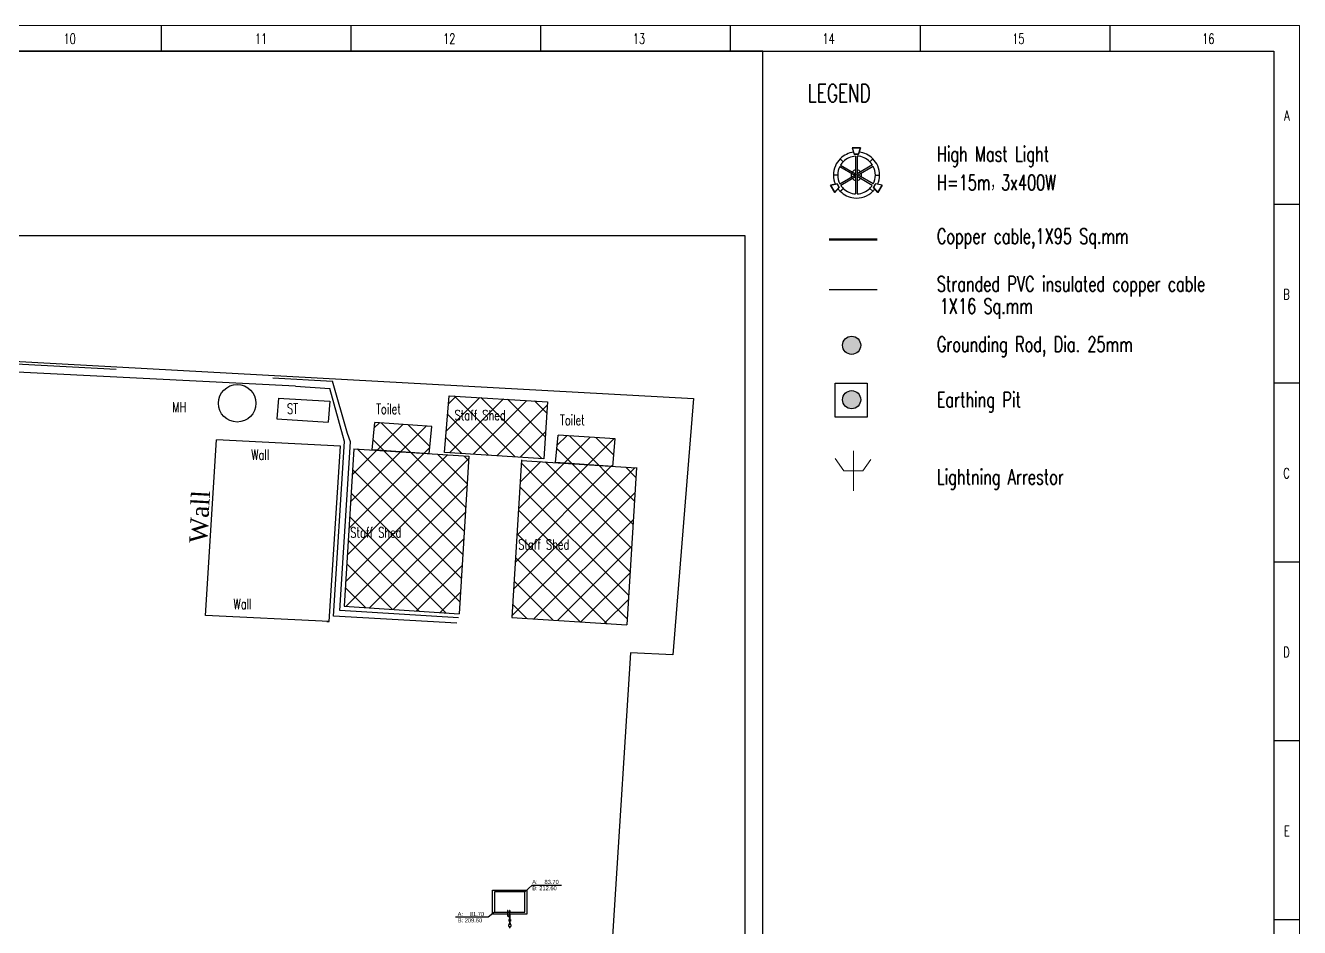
# Model space of a CAD drawing. Header units: inches. Extents: x 517790 to 538444, y 301815 to 302461.
# Drawn here: x 517968.2 to 518097.1, y 302370 to 302461.4 of the extents above; entities that cross this region are included whole.
import ezdxf
from ezdxf.enums import TextEntityAlignment as Align

# ---------------------------------------------------------------- set-up
doc = ezdxf.new("R2010")
doc.units = ezdxf.units.IN
doc.header["$MEASUREMENT"] = 0
doc.linetypes.add('DASHED2', pattern=[9.525, 6.35, -3.175])
for name, color, linetype in [('ELECTRICAL', 2, 'Continuous'), ('TEG BORDER', 7, 'Continuous'), ('图框层', 3, 'Continuous'), ('电气-接地设计-接地线', 3, '接地线'), ('电气设备层', 1, 'Continuous'), ('电缆敷设层', 1, 'Continuous'), ('硅胶总平面地图', 9, 'Continuous'), ('硅胶总平面底图 工艺装置区', 253, 'Continuous'), ('硅胶总平面底图0804', 253, 'Continuous')]:
    doc.layers.add(name, color=color, linetype=linetype)
doc.styles.add('EESLTYPE', font='TXT.shx')
doc.styles.add('HZTXT', font='simplexs.shx', dxfattribs={"width": 0.7, "bigfont": 'hztxt.shx'})
doc.styles.add('HZTXTS', font='SIMPLEXS.shx', dxfattribs={"width": 0.7, "height": 800, "bigfont": 'HZTXT.shx'})
doc.styles.get("Standard").update_dxf_attribs({"font": 'arial.ttf'})
doc.styles.add('TEG BORDER', font='txt_qlt.shx', dxfattribs={"width": 0.7, "bigfont": 'hztxt.shx'})
doc.styles.add('TR', font='times.ttf')
doc.linetypes.add('接地线', pattern='A,500,["/",EESLTYPE,S=200,R=0,X=0,Y=-100],-200,60,-200', length=960)
doc.linetypes.add('组180_接地线', pattern='A,500,["/",EESLTYPE,S=200,R=-180,X=0,Y=100],-200,60,-200', length=960)

# ---------------------------------------------------------------- blocks, each defined once
blk = doc.blocks.new('gaogandeng')
at = {"layer": '电气设备层', "color": 1, "linetype": 'Continuous', "lineweight": -3}
for p, q in [((2543786, 1345030), (2543447, 1345370)), ((2543786, 1345030), (2543447, 1345370)), ((2545775, 1346602), (2544815, 1346602)), ((2544815, 1346602), (2545775, 1346602)), ((2544815, 1346602), (2545055, 1345882)), ((2544815, 1346602), (2545055, 1345882)), ((2545775, 1346602), (2544815, 1346602)), ((2544815, 1346602), (2545775, 1346602)), ((2544815, 1346602), (2545055, 1345882)), ((2544815, 1346602), (2545055, 1345882)), ((2545055, 1345882), (2545535, 1345882)), ((2545535, 1345882), (2545055, 1345882)), ((2545055, 1345882), (2545535, 1345882)), ((2545535, 1345882), (2545055, 1345882)), ((2545200, 1345660), (2545200, 1343651)), ((2545392, 1345662), (2545392, 1343651)), ((2545535, 1345882), (2545775, 1346602)), ((2545775, 1346602), (2545535, 1345882)), ((2545535, 1345882), (2545775, 1346602)), ((2545775, 1346602), (2545535, 1345882)), ((2547011, 1345200), (2546841, 1345030)), ((2547011, 1345200), (2546841, 1345030)), ((2547180, 1345370), (2547011, 1345200)), ((2547180, 1345370), (2547011, 1345200)), ((2543385, 1344477), (2545104, 1343485)), ((2543480, 1344644), (2545200, 1343651)), ((2547138, 1344659), (2545392, 1343651)), ((2547234, 1344492), (2545488, 1343485)), ((2543082, 1342486), (2542338, 1342334)), ((2542338, 1342334), (2543082, 1342486)), ((2543082, 1342486), (2542338, 1342334)), ((2542338, 1342334), (2543082, 1342486)), ((2542338, 1342334), (2542818, 1341503)), ((2542818, 1341503), (2542338, 1342334)), ((2542338, 1342334), (2542818, 1341503)), ((2542818, 1341503), (2542338, 1342334)), ((2543154, 1343503), (2542674, 1343503)), ((2543154, 1343503), (2542674, 1343503)), ((2543322, 1342071), (2543082, 1342486)), ((2543082, 1342486), (2543322, 1342071)), ((2543322, 1342071), (2543082, 1342486)), ((2543082, 1342486), (2543322, 1342071)), ((2543400, 1342501), (2545104, 1343485)), ((2543497, 1342335), (2545200, 1343318)), ((2545200, 1343318), (2545200, 1341346)), ((2547121, 1342320), (2545392, 1343318)), ((2545392, 1343318), (2545392, 1341344)), ((2547219, 1342485), (2545488, 1343485)), ((2547498, 1342485), (2547258, 1342069)), ((2547258, 1342069), (2547498, 1342485)), ((2547258, 1342069), (2547498, 1342485)), ((2547474, 1343503), (2547954, 1343503)), ((2547474, 1343503), (2547954, 1343503)), ((2548242, 1342333), (2547498, 1342485)), ((2548242, 1342333), (2547498, 1342485)), ((2548242, 1342333), (2547498, 1342485)), ((2547762, 1341501), (2548242, 1342333)), ((2548242, 1342333), (2547762, 1341501)), ((2548242, 1342333), (2547762, 1341501)), ((2542818, 1341503), (2543322, 1342071)), ((2542818, 1341503), (2543322, 1342071)), ((2542818, 1341503), (2543322, 1342071)), ((2542818, 1341503), (2543322, 1342071)), ((2543447, 1341636), (2543617, 1341806)), ((2543447, 1341636), (2543617, 1341806)), ((2543617, 1341806), (2543786, 1341976)), ((2543617, 1341806), (2543786, 1341976)), ((2546841, 1341976), (2547180, 1341636)), ((2546841, 1341976), (2547180, 1341636)), ((2547258, 1342069), (2547762, 1341501)), ((2547762, 1341501), (2547258, 1342069)), ((2547762, 1341501), (2547258, 1342069))]:
    blk.add_line(p, q, dxfattribs=at)
blk.add_circle((2545296, 1343485), 120, dxfattribs=at)
blk.add_circle((2545296, 1343485), 120, dxfattribs=at)
for centre, radius, start, end in [((2545314, 1343503), 2640, 135, 156.83325), ((2545314, 1343503), 2640, 97.3591, 135), ((2545314, 1343503), 2160, 93.01359, 135), ((2545314, 1343503), 2160, 45, 87.91879), ((2545314, 1343503), 2640, 45, 83.41976), ((2545314, 1343503), 2640, 23.13276, 45), ((2545314, 1343503), 2640, 156.83325, 180), ((2545314, 1343503), 2160, 153.20665, 180), ((2545314, 1343503), 2160, 135, 148.11168), ((2545296, 1343485), 600, 99.2069, 140.7931), ((2545296, 1343485), 600, 99.2069, 140.7931), ((2545296, 1343485), 600, 39.2069, 80.7931), ((2545296, 1343485), 600, 39.2069, 80.7931), ((2545314, 1343503), 2160, 32.35436, 45), ((2545314, 1343503), 2160, 0, 27.2597), ((2545314, 1343503), 2640, 0, 23.13276), ((2545314, 1343503), 2640, 180, 203.55745), ((2545314, 1343503), 2160, 180, 207.64564), ((2545314, 1343503), 2160, 212.7403, 225), ((2545296, 1343485), 600, 159.2069, 200.7931), ((2545296, 1343485), 600, 159.2069, 200.7931), ((2545296, 1343485), 600, 219.2069, 260.7931), ((2545296, 1343485), 600, 219.2069, 260.7931), ((2545296, 1343485), 600, 279.2069, 320.7931), ((2545296, 1343485), 600, 279.2069, 320.7931), ((2545296, 1343485), 600, 339.2069, 20.7931), ((2545296, 1343485), 600, 0, 20.7931), ((2545296, 1343485), 600, 339.2069, 0), ((2545314, 1343503), 2160, 315, 326.79335), ((2545314, 1343503), 2160, 331.88832, 0), ((2545314, 1343503), 2640, 336.20068, 0), ((2545314, 1343503), 2640, 216.63513, 225), ((2545314, 1343503), 2640, 225, 263.28456), ((2545314, 1343503), 2160, 225, 266.98641), ((2545314, 1343503), 2640, 263.28456, 315), ((2545314, 1343503), 2160, 272.08121, 315), ((2545314, 1343503), 2640, 315, 322.56639)]:
    blk.add_arc(centre, radius, start, end, dxfattribs=at)
at = {"layer": '硅胶总平面地图', "color": 1, "linetype": 'Continuous', "lineweight": -3}
for p, q in [((2543786, 1345030), (2543447, 1345370)), ((2543786, 1345030), (2543447, 1345370)), ((2545775, 1346602), (2544815, 1346602)), ((2544815, 1346602), (2545775, 1346602)), ((2544815, 1346602), (2545055, 1345882)), ((2544815, 1346602), (2545055, 1345882)), ((2545775, 1346602), (2544815, 1346602)), ((2544815, 1346602), (2545775, 1346602)), ((2544815, 1346602), (2545055, 1345882)), ((2544815, 1346602), (2545055, 1345882)), ((2545055, 1345882), (2545535, 1345882)), ((2545535, 1345882), (2545055, 1345882)), ((2545055, 1345882), (2545535, 1345882)), ((2545535, 1345882), (2545055, 1345882)), ((2545200, 1345660), (2545200, 1343651)), ((2545392, 1345662), (2545392, 1343651)), ((2545535, 1345882), (2545775, 1346602)), ((2545775, 1346602), (2545535, 1345882)), ((2545535, 1345882), (2545775, 1346602)), ((2545775, 1346602), (2545535, 1345882)), ((2547011, 1345200), (2546841, 1345030)), ((2547011, 1345200), (2546841, 1345030)), ((2547180, 1345370), (2547011, 1345200)), ((2547180, 1345370), (2547011, 1345200)), ((2543385, 1344477), (2545104, 1343485)), ((2543480, 1344644), (2545200, 1343651)), ((2547138, 1344659), (2545392, 1343651)), ((2547234, 1344492), (2545488, 1343485)), ((2543082, 1342486), (2542338, 1342334)), ((2542338, 1342334), (2543082, 1342486)), ((2543082, 1342486), (2542338, 1342334)), ((2542338, 1342334), (2543082, 1342486)), ((2542338, 1342334), (2542818, 1341503)), ((2542818, 1341503), (2542338, 1342334)), ((2542338, 1342334), (2542818, 1341503)), ((2542818, 1341503), (2542338, 1342334)), ((2543154, 1343503), (2542674, 1343503)), ((2543154, 1343503), (2542674, 1343503)), ((2543322, 1342071), (2543082, 1342486)), ((2543082, 1342486), (2543322, 1342071)), ((2543322, 1342071), (2543082, 1342486)), ((2543082, 1342486), (2543322, 1342071)), ((2543400, 1342501), (2545104, 1343485)), ((2543497, 1342335), (2545200, 1343318)), ((2545200, 1343318), (2545200, 1341346)), ((2547121, 1342320), (2545392, 1343318)), ((2545392, 1343318), (2545392, 1341344)), ((2547219, 1342485), (2545488, 1343485)), ((2547498, 1342485), (2547258, 1342069)), ((2547258, 1342069), (2547498, 1342485)), ((2547474, 1343503), (2547954, 1343503)), ((2547474, 1343503), (2547954, 1343503)), ((2548242, 1342333), (2547498, 1342485)), ((2548242, 1342333), (2547498, 1342485)), ((2547762, 1341501), (2548242, 1342333)), ((2548242, 1342333), (2547762, 1341501)), ((2542818, 1341503), (2543322, 1342071)), ((2542818, 1341503), (2543322, 1342071)), ((2542818, 1341503), (2543322, 1342071)), ((2542818, 1341503), (2543322, 1342071)), ((2543447, 1341636), (2543617, 1341806)), ((2543447, 1341636), (2543617, 1341806)), ((2543617, 1341806), (2543786, 1341976)), ((2543617, 1341806), (2543786, 1341976)), ((2546841, 1341976), (2547180, 1341636)), ((2546841, 1341976), (2547180, 1341636)), ((2547258, 1342069), (2547762, 1341501)), ((2547762, 1341501), (2547258, 1342069))]:
    blk.add_line(p, q, dxfattribs=at)
blk.add_circle((2545296, 1343485), 120, dxfattribs=at)
blk.add_circle((2545296, 1343485), 120, dxfattribs=at)
for centre, radius, start, end in [((2545314, 1343503), 2640, 135, 156.83325), ((2545314, 1343503), 2640, 97.3591, 135), ((2545314, 1343503), 2160, 93.01359, 135), ((2545314, 1343503), 2160, 45, 87.91879), ((2545314, 1343503), 2640, 45, 83.41976), ((2545314, 1343503), 2640, 23.13276, 45), ((2545314, 1343503), 2640, 156.83325, 180), ((2545314, 1343503), 2160, 153.20665, 180), ((2545314, 1343503), 2160, 135, 148.11168), ((2545296, 1343485), 600, 99.2069, 140.7931), ((2545296, 1343485), 600, 99.2069, 140.7931), ((2545296, 1343485), 600, 39.2069, 80.7931), ((2545296, 1343485), 600, 39.2069, 80.7931), ((2545314, 1343503), 2160, 32.35436, 45), ((2545314, 1343503), 2160, 0, 27.2597), ((2545314, 1343503), 2640, 0, 23.13276), ((2545314, 1343503), 2640, 180, 203.55745), ((2545314, 1343503), 2160, 180, 207.64564), ((2545314, 1343503), 2160, 212.7403, 225), ((2545296, 1343485), 600, 159.2069, 200.7931), ((2545296, 1343485), 600, 159.2069, 200.7931), ((2545296, 1343485), 600, 219.2069, 260.7931), ((2545296, 1343485), 600, 219.2069, 260.7931), ((2545296, 1343485), 600, 279.2069, 320.7931), ((2545296, 1343485), 600, 279.2069, 320.7931), ((2545296, 1343485), 600, 339.2069, 20.7931), ((2545296, 1343485), 600, 0, 20.7931), ((2545296, 1343485), 600, 339.2069, 0), ((2545314, 1343503), 2160, 315, 326.79335), ((2545314, 1343503), 2160, 331.88832, 0), ((2545314, 1343503), 2640, 336.20068, 0), ((2545314, 1343503), 2640, 216.63513, 225), ((2545314, 1343503), 2640, 225, 263.28456), ((2545314, 1343503), 2160, 225, 266.98641), ((2545314, 1343503), 2640, 263.28456, 315), ((2545314, 1343503), 2160, 272.08121, 315), ((2545314, 1343503), 2640, 315, 322.56639)]:
    blk.add_arc(centre, radius, start, end, dxfattribs=at)
blk = doc.blocks.new('PTJD2')
at = {"linetype": 'Continuous'}
blk.add_hatch(color=0, dxfattribs=at).paths.add_polyline_path([(150, 0, 1), (-150, 0, 1)])
at = {"color": 0, "linetype": 'Continuous'}
blk.add_circle((0, 0), 150, dxfattribs=at)
blk = doc.blocks.new('240 BORDER A2')
for p, q in [((371.25, 420), (371.25, 415)), ((408.37, 420), (408.37, 415)), ((445.5, 420), (445.5, 415)), ((482.62, 420), (482.62, 415)), ((519.75, 420), (519.75, 415)), ((556.87, 420), (556.87, 415)), ((594, 385), (589, 385)), ((594, 350), (589, 350)), ((594, 315), (589, 315)), ((594, 280), (589, 280)), ((594, 245), (589, 245))]:
    blk.add_line(p, q)
at = {"linetype": 'Continuous'}
blk.add_line((489, 415), (5, 415), dxfattribs=at)
at = {"color": 5, "lineweight": 15}
blk.add_lwpolyline([(0, 420), (594, 420), (594, 0), (0, 0)], close=True, dxfattribs=at)
blk.add_lwpolyline([(5, 415), (589, 415), (589, 5), (5, 5)], close=True)
at = {"layer": 'TEG BORDER'}
blk.add_line((489, 116), (489, 415), dxfattribs=at)
at = {"char_height": 2, "width": 2, "style": 'TEG BORDER'}
for s, insert, attachment_point in [('\\pi2.2204e-016;10', (352.17, 418.41), 1), ('\\pi0.3;11', (389.3, 418.41), 1), ('\\pi2.2204e-016;12', (426.42, 418.41), 1), ('\\pi2.2204e-016;13', (463.55, 418.41), 1), ('\\pi-0.033333;14', (500.67, 418.41), 1), ('\\pi2.2204e-016;15', (537.8, 418.41), 1), ('\\pi0.033333;16', (574.92, 418.41), 1), ('A', (592.09, 403.39), 3), ('B', (592.09, 368.39), 3), ('C', (592.09, 333.39), 3), ('D', (592.09, 298.39), 3), ('E', (592.09, 263.39), 3)]:
    blk.add_mtext(s, dxfattribs=dict(at, insert=insert, attachment_point=attachment_point))

msp = doc.modelspace()

# ---------------------------------------------------------------- hatches: boundary and pattern name
at = {"layer": '硅胶总平面底图0804', "lineweight": -3}
h = msp.add_hatch(dxfattribs=at)
h.set_pattern_fill('ANSI37', color=9, scale=14.334908, style=0)
h.set_pattern_definition([(45, (212697.149, -2411906.5848), (-1.267038796, 1.267038796), []), (135, (212697.149, -2411906.5848), (-1.267038796, -1.267038796), [])])
h.paths.add_polyline_path([(518027.62, 302416.72), (518027.88, 302419.5), (518022.1, 302419.88), (518021.84, 302417.1)])
h.paths.add_polyline_path([(518020.64, 302417.5), (518021.02, 302423.27), (518011.07, 302423.88), (518010.61, 302418.14)])
h.paths.add_polyline_path([(518009.32, 302420.75), (518003.54, 302421.18), (518003.26, 302418.4), (518005.82, 302418.22), (518009.04, 302418)])
h.paths.add_polyline_path([(518005.82, 302418.22), (518001.42, 302418.51), (518000.43, 302402.57), (518012.07, 302401.8), (518013.06, 302417.74), (518009.04, 302418), (518009.04, 302417.98)])
h.paths.add_polyline_path([(518030.03, 302416.56), (518018.4, 302417.33), (518017.42, 302401.44), (518029.05, 302400.67)])
h.paths.add_polyline_path([(518011.15, 302420.78), (518020.92, 302420.17), (518021.06, 302422.46), (518011.3, 302423.06)], flags=9)
h.paths.add_polyline_path([(518010.93, 302423.8), (518011.17, 302423.83), (518011.16, 302423.95), (518010.91, 302423.92)], flags=9)
h.paths.add_polyline_path([(518020.87, 302423.19), (518021.12, 302423.22), (518021.1, 302423.34), (518020.85, 302423.31)], flags=9)
h.paths.add_polyline_path([(518010.46, 302418.05), (518010.71, 302418.09), (518010.69, 302418.21), (518010.45, 302418.18)], flags=25)
h.paths.add_polyline_path([(518010.61, 302419.65), (518010.86, 302419.68), (518010.84, 302419.8), (518010.6, 302419.77)], flags=9)
h.paths.add_polyline_path([(518003.39, 302421.1), (518003.9, 302421.16), (518003.88, 302421.29), (518003.38, 302421.22)], flags=9)
h.paths.add_polyline_path([(518009.17, 302420.67), (518009.68, 302420.74), (518009.66, 302420.86), (518009.16, 302420.8)], flags=9)
h.paths.add_polyline_path([(518008.89, 302417.9), (518009.4, 302417.97), (518009.38, 302418.09), (518008.88, 302418.02)], flags=24)
h.paths.add_polyline_path([(518000.52, 302408.64), (518012.73, 302408.06), (518012.87, 302410.91), (518000.65, 302411.5)], flags=25)
h.paths.add_polyline_path([(518001.28, 302418.43), (518001.54, 302418.46), (518001.52, 302418.58), (518001.26, 302418.55)], flags=9)
h.paths.add_polyline_path([(518010.43, 302417.8), (518010.69, 302417.83), (518010.67, 302417.96), (518010.41, 302417.92)], flags=24)
h.paths.add_polyline_path([(518011.93, 302401.72), (518012.18, 302401.75), (518012.17, 302401.87), (518011.91, 302401.84)], flags=9)
h.paths.add_polyline_path([(518000.29, 302402.49), (518000.55, 302402.52), (518000.53, 302402.64), (518000.27, 302402.61)], flags=9)
h.paths.add_polyline_path([(518017.51, 302407.42), (518029.72, 302406.83), (518029.86, 302409.69), (518017.64, 302410.27)], flags=25)
h.paths.add_polyline_path([(518017.27, 302401.36), (518017.53, 302401.39), (518017.51, 302401.52), (518017.26, 302401.48)], flags=9)

# ---------------------------------------------------------------- linework, layer by layer
msp.add_lwpolyline([(518050.13, 302425.16), (518053.39, 302425.16), (518053.39, 302421.71), (518050.13, 302421.71)], close=True)
at = {"color": 1, "lineweight": 18}
for points in [[(518051.98, 302414.25), (518051.98, 302414.25), (518051.98, 302416.28), (518051.98, 302418.31)], [(518050.15, 302417.53), (518051.03, 302416.28), (518052.93, 302416.28), (518053.73, 302417.42)]]:
    msp.add_lwpolyline(points, dxfattribs=at)
at = {"layer": '电气-接地设计-接地线', "linetype": '组180_接地线', "ltscale": 0.003, "const_width": 0.246}
msp.add_lwpolyline([(518049.51, 302439.7), (518054.42, 302439.7)], dxfattribs=at)
at = {"layer": '电气-接地设计-接地线', "color": 1, "linetype": '接地线', "ltscale": 0.001, "const_width": 0.123}
msp.add_lwpolyline([(518049.51, 302434.6), (518054.42, 302434.6)], dxfattribs=at)
at = {"layer": '电缆敷设层', "color": 7, "ltscale": 10}
msp.add_lwpolyline([(517796.52, 302440.09), (518040.98, 302440.09), (518040.98, 302270.84), (517796.52, 302270.84)], close=True, dxfattribs=at)
at = {"layer": '硅胶总平面底图 工艺装置区', "color": 253, "linetype": 'Continuous', "lineweight": -3}
for p, q in [((518018.74, 302373.66), (518019.46, 302374.32)), ((518019.46, 302374.32), (518022.44, 302374.32)), ((518015.46, 302373.84), (518018.93, 302373.84)), ((518015.46, 302371.41), (518015.46, 302373.84)), ((518018.74, 302373.66), (518015.64, 302373.66)), ((518015.64, 302373.66), (518015.64, 302371.6)), ((518018.74, 302371.6), (518018.74, 302373.66)), ((518018.93, 302373.84), (518018.93, 302371.41)), ((518015.64, 302371.6), (518015, 302371.1)), ((518015.64, 302371.6), (518018.74, 302371.6)), ((518017, 302371.78), (518016.97, 302371.78)), ((518016.97, 302371.78), (518016.97, 302371.6)), ((518016.99, 302371.6), (518016.99, 302371.78)), ((518016.99, 302371.41), (518016.99, 302371.6)), ((518017, 302371.78), (518017, 302371.6)), ((518017.21, 302371.78), (518017.18, 302371.78)), ((518017.18, 302371.78), (518017.18, 302371.6)), ((518017.19, 302371.6), (518017.19, 302371.78)), ((518017.19, 302371.41), (518017.19, 302371.6)), ((518017.21, 302371.78), (518017.21, 302371.6)), ((518015, 302371.1), (518011.71, 302371.1)), ((518018.93, 302371.41), (518015.46, 302371.41)), ((518016.97, 302371.41), (518016.97, 302371.22)), ((518016.97, 302371.22), (518017, 302371.22)), ((518017, 302371.22), (518016.97, 302371.22)), ((518016.99, 302371.22), (518016.99, 302371.41)), ((518016.99, 302371.22), (518016.99, 302371.22)), ((518016.99, 302371.22), (518016.99, 302371.22)), ((518017, 302371.41), (518017, 302371.22)), ((518017.03, 302371.16), (518017.03, 302371.2)), ((518017.03, 302371.2), (518017.03, 302371.16)), ((518017.03, 302371.2), (518017.15, 302371.2)), ((518017.03, 302371.18), (518017.03, 302371.18)), ((518017.03, 302371.18), (518017.03, 302371.18)), ((518017.15, 302371.18), (518017.03, 302371.18)), ((518017.03, 302371.16), (518017.15, 302371.16)), ((518017.3, 302370.36), (518017.09, 302370.36)), ((518017.09, 302370.15), (518017.09, 302370.36)), ((518017.18, 302370.85), (518017.12, 302370.85)), ((518017.12, 302370.85), (518017.12, 302370.69)), ((518017.18, 302370.69), (518017.12, 302370.69)), ((518017.14, 302370.48), (518017.19, 302370.48)), ((518017.14, 302370.48), (518017.14, 302370.46)), ((518017.19, 302370.46), (518017.14, 302370.46)), ((518017.14, 302370.44), (518017.14, 302370.46)), ((518017.14, 302370.46), (518017.19, 302370.46)), ((518017.19, 302370.44), (518017.14, 302370.44)), ((518017.15, 302371.2), (518017.15, 302371.16)), ((518017.15, 302371.2), (518017.15, 302371.16)), ((518017.18, 302371.2), (518017.15, 302371.2)), ((518017.15, 302371.18), (518017.19, 302371.18)), ((518017.15, 302371.18), (518017.15, 302371.18)), ((518017.18, 302371.16), (518017.15, 302371.16)), ((518017.15, 302370.77), (518017.23, 302370.77)), ((518017.23, 302370.77), (518017.15, 302370.77)), ((518017.18, 302371.41), (518017.18, 302371.22)), ((518017.18, 302371.22), (518017.21, 302371.22)), ((518017.18, 302371.22), (518017.18, 302371.2)), ((518017.21, 302371.22), (518017.18, 302371.22)), ((518017.18, 302371.16), (518017.18, 302371.14)), ((518017.18, 302371.14), (518017.21, 302371.14)), ((518017.21, 302371.14), (518017.18, 302371.14)), ((518017.18, 302371.14), (518017.18, 302370.77)), ((518017.18, 302370.77), (518017.18, 302370.52)), ((518017.21, 302370.52), (518017.18, 302370.52)), ((518017.18, 302370.52), (518017.19, 302370.52)), ((518017.18, 302370.52), (518017.18, 302370.48)), ((518017.18, 302370.36), (518017.18, 302370.44)), ((518017.19, 302371.22), (518017.19, 302371.41)), ((518017.19, 302371.22), (518017.19, 302371.22)), ((518017.19, 302371.22), (518017.19, 302371.22)), ((518017.19, 302371.14), (518017.19, 302371.22)), ((518017.19, 302371.14), (518017.19, 302371.14)), ((518017.19, 302370.77), (518017.19, 302371.14)), ((518017.19, 302370.52), (518017.19, 302370.77)), ((518017.19, 302370.77), (518017.19, 302370.77)), ((518017.19, 302370.46), (518017.19, 302370.52)), ((518017.19, 302370.52), (518017.21, 302370.52)), ((518017.19, 302370.48), (518017.25, 302370.48)), ((518017.25, 302370.46), (518017.19, 302370.46)), ((518017.19, 302370.46), (518017.25, 302370.46)), ((518017.25, 302370.44), (518017.19, 302370.44)), ((518017.21, 302371.41), (518017.21, 302371.22)), ((518017.21, 302371.22), (518017.21, 302371.14)), ((518017.21, 302371.14), (518017.21, 302370.77)), ((518017.27, 302370.85), (518017.21, 302370.85)), ((518017.21, 302370.77), (518017.21, 302370.52)), ((518017.27, 302370.69), (518017.21, 302370.69)), ((518017.21, 302370.52), (518017.21, 302370.48)), ((518017.21, 302370.36), (518017.21, 302370.44)), ((518017.25, 302370.48), (518017.25, 302370.46)), ((518017.25, 302370.44), (518017.25, 302370.46)), ((518017.27, 302370.85), (518017.27, 302370.69)), ((518017.3, 302370.36), (518017.3, 302370.15)), ((518017.09, 302370.15), (518017.3, 302370.15)), ((518017.14, 302370.06), (518017.19, 302370.06)), ((518017.14, 302370.06), (518017.14, 302370.05)), ((518017.14, 302370.05), (518017.19, 302370.05)), ((518017.18, 302370.15), (518017.18, 302370.06)), ((518017.19, 302370.06), (518017.25, 302370.06)), ((518017.19, 302370.05), (518017.25, 302370.05)), ((518017.21, 302370.15), (518017.21, 302370.06)), ((518017.25, 302370.06), (518017.25, 302370.05))]:
    msp.add_line(p, q, dxfattribs=at)
for centre, radius, start, end in [((518017.03, 302371.22), 0.0566, 180, 270), ((518017.03, 302371.22), 0.0394, 180, 270), ((518017.03, 302371.22), 0.0221, 180, 270), ((518017.15, 302370.77), 0.0031, 90, 270), ((518017.23, 302370.77), 0.0031, 270, 90)]:
    msp.add_arc(centre, radius, start, end, dxfattribs=at)
at = {"layer": '硅胶总平面底图0804', "color": 9, "linetype": 'DASHED2', "lineweight": -3, "ltscale": 5}
msp.add_line((517995.52, 302424.85), (517946.62, 302427.28), dxfattribs=at)
at = {"layer": '硅胶总平面底图0804', "color": 9, "lineweight": -3}
for p, q in [((518001.42, 302418.51), (518000.43, 302402.57)), ((518013.06, 302417.74), (518012.07, 302401.8)), ((518018.4, 302417.38), (518017.42, 302401.44)), ((518018.4, 302417.33), (518030.03, 302416.56)), ((518030.04, 302416.61), (518029.05, 302400.67)), ((518000.43, 302402.57), (518012.07, 302401.8)), ((518017.42, 302401.44), (518029.05, 302400.67))]:
    msp.add_line(p, q, dxfattribs=at)
at = {"layer": '硅胶总平面底图0804', "color": 9, "lineweight": -3, "ltscale": 200}
msp.add_lwpolyline([(517945.44, 302428.56), (518035.81, 302423.6), (518033.71, 302397.64), (518029.42, 302397.84), (518026.11, 302345.74), (518022.06, 302273.17), (517956.51, 302277.58)], dxfattribs=at)
at = {"layer": '硅胶总平面底图0804', "color": 9, "linetype": 'DASHED2', "lineweight": -3, "ltscale": 5}
for points in [[(517945.56, 302426.97), (517945.67, 302428.29), (517999.27, 302425.35)], [(517995.52, 302424.85), (517999, 302424.6)], [(518011.85, 302400.85), (517999.37, 302401.55), (518000.48, 302419.25), (518000.31, 302419.84), (517999, 302424.6)], [(518012.01, 302401.38), (518000.01, 302402.13), (518001.09, 302419.21), (518000.77, 302420.05), (517999.27, 302425.35)]]:
    msp.add_lwpolyline(points, dxfattribs=at)
at = {"layer": '硅胶总平面底图0804', "color": 9, "lineweight": -3}
for points in [[(517993.79, 302423.63), (517993.63, 302421.52)], [(517993.76, 302423.63), (517998.98, 302423.31)], [(517998.98, 302423.31), (517998.83, 302421.21)], [(518010.61, 302418.14), (518011.07, 302423.88), (518021.02, 302423.27), (518020.64, 302417.5), (518010.61, 302418.14)], [(517993.61, 302421.53), (517998.83, 302421.21)], [(518003.26, 302418.4), (518003.54, 302421.18)], [(518009.32, 302420.75), (518003.54, 302421.18)], [(518009.04, 302417.98), (518009.32, 302420.75)], [(517986.4, 302401.64), (517987.53, 302419.42)], [(517998.93, 302401.01), (518000.06, 302418.78), (517987.53, 302419.42)], [(518021.84, 302417.1), (518022.1, 302419.88)], [(518027.88, 302419.5), (518022.1, 302419.88)], [(518027.62, 302416.72), (518027.88, 302419.5)], [(518001.42, 302418.51), (518013.06, 302417.74)], [(518009.04, 302417.98), (518003.26, 302418.4)], [(518027.62, 302416.72), (518021.84, 302417.1)], [(517998.7, 302401.02), (517998.93, 302401.01), (517986.4, 302401.64)]]:
    msp.add_lwpolyline(points, dxfattribs=at)
msp.add_circle((517989.61, 302423.11), 1.9, dxfattribs=at)

# ---------------------------------------------------------------- block references
at = {"xscale": 0.5172815472000001, "yscale": 0.5172815472000001, "zscale": 0.5172815472000001}
msp.add_blockref('240 BORDER A2', (517789.87, 302244.09), dxfattribs=at)
at = {"layer": '电气-接地设计-接地线', "color": 1, "xscale": 0.006137996390142958, "yscale": 0.006137996390142958, "zscale": 0.002045998796714318}
for p in [(518051.8, 302428.98), (518051.8, 302423.47)]:
    msp.add_blockref('PTJD2', p, dxfattribs=at)
at = {"layer": '电气设备层', "xscale": 0.000883871480180586, "yscale": 0.000883871480180586, "zscale": 0.000883871480180586}
msp.add_blockref('gaogandeng', (515802.57, 301258.73), dxfattribs=at)

# ---------------------------------------------------------------- texts
at = {"layer": 'ELECTRICAL', "color": 0, "style": 'HZTXT', "width": 0.7}
msp.add_text('LEGEND', height=1.79, dxfattribs=at).set_placement((518047.36, 302454.5), align=Align.MIDDLE_LEFT)
at = {"layer": '图框层', "color": 7, "linetype": 'Continuous', "style": 'HZTXTS', "width": 0.7}
for s, height, p in [('High Mast Light', 1.5345, (518060.43, 302447.57)), ('H=15m，3x400W', 1.5345, (518060.43, 302444.69)), ('Copper cable,1X95 Sq.mm', 1.5345, (518060.43, 302439.26)), ('Stranded PVC insulated copper cable', 1.5345, (518060.43, 302434.43)), ('1X16 Sq.mm', 1.534, (518060.73, 302432.18)), ('Grounding Rod, Dia. 25mm', 1.5345, (518060.43, 302428.32)), ('Earthing Pit', 1.5345, (518060.43, 302422.71)), ('Lightning Arrestor', 1.5345, (518060.43, 302414.89))]:
    msp.add_text(s, height=height, dxfattribs=at).set_placement(p)
at = {"layer": '硅胶总平面底图 工艺装置区', "color": 253, "linetype": 'Continuous', "lineweight": -3, "attachment_point": 1}
for s, width, heights, insert, char_height in [('\\pi-1.24,l1.6533,t1.6533;A:^I83.70', 3330.5116, [0], (518019.06, 302374.87), 0.4133), ('B: 212.60', 3341.8407, [711.48], (518019.48, 302374.23), 0.413), ('\\pi-1.24,l1.6533,t1.6533;A:^I81.70', 3330.5116, [0], (518011.51, 302371.61), 0.4133), ('B: 209.60', 3341.8407, [711.48], (518011.94, 302370.98), 0.413)]:
    msp.add_mtext_dynamic_manual_height_columns(s, width=width, gutter_width=1, heights=heights, dxfattribs=dict(at, insert=insert, char_height=char_height))
at = {"layer": '硅胶总平面底图0804', "color": 253, "linetype": 'Continuous', "lineweight": 20, "style": 'HZTXTS', "width": 0.7}
for s, p in [('MH', (517983.03, 302422.71)), ('ST', (517994.66, 302422.56)), ('Toilet', (518003.67, 302422.54)), ('Staff Shed', (518011.61, 302421.9)), ('Toilet', (518022.28, 302421.41)), ('Wall', (517991.03, 302417.9)), ('Staff Shed', (518001.06, 302410.04)), ('Staff Shed', (518018.05, 302408.82)), ('Wall', (517989.23, 302402.8))]:
    msp.add_text(s, height=1.033, dxfattribs=at).set_placement(p, align=Align.MIDDLE_LEFT)
at = {"layer": '硅胶总平面底图0804', "color": 9, "lineweight": -3, "style": 'TR'}
msp.add_text('Wall', height=1.82, rotation=86.7931, dxfattribs=at).set_placement((517985.66, 302408.95), align=Align.MIDDLE_LEFT)

doc.saveas('drawing.dxf')
